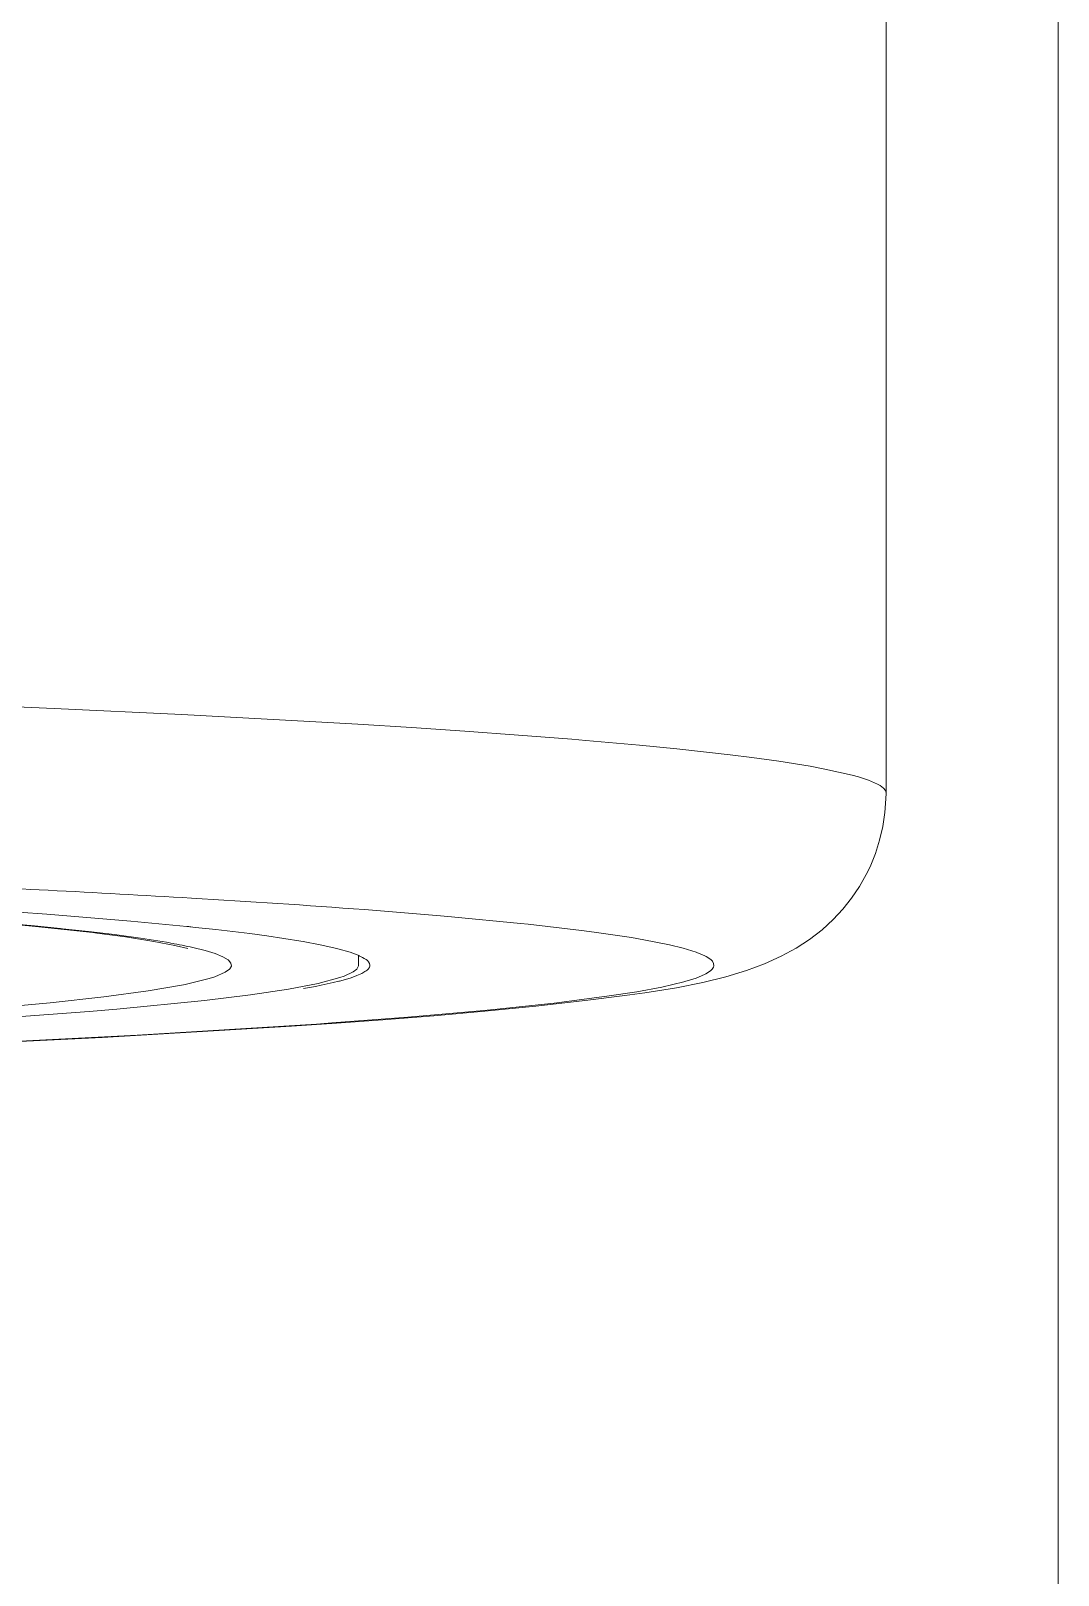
# Model space of a CAD drawing. Extents: x 0 to 1128, y 0 to 827.
# Drawn here: x 289.062 to 292.047, y 468.97 to 473.459 of the extents above; entities that cross this region are included whole.
import ezdxf

# ---------------------------------------------------------------- set-up
doc = ezdxf.new("R2010")
doc.units = 0
doc.header["$LTSCALE"] = 10
doc.header["$MEASUREMENT"] = 0
doc.layers.add('PDF_1', color=7, linetype='CONTINUOUS')
doc.layers.add('PDF_형상', color=7, linetype='CONTINUOUS')

msp = doc.modelspace()

# ---------------------------------------------------------------- linework, layer by layer
at = {"layer": 'PDF_1', "lineweight": 5}
for points in [[(291.5473, 482.155), (291.5473, 471.2427), (291.547, 471.2268), (291.5441, 471.1862), (291.5379, 471.1458), (291.5286, 471.106), (291.5161, 471.067), (291.5006, 471.0291), (291.4898, 471.0067), (291.4696, 470.9711), (291.4468, 470.9372), (291.4215, 470.9053), (291.3939, 470.8756), (291.3612, 470.8456), (291.3252, 470.8179), (291.2857, 470.7922), (291.2423, 470.7686), (291.1943, 470.7469), (291.1412, 470.727), (291.0819, 470.7089), (291.0151, 470.6924), (290.9382, 470.6771), (290.846, 470.6624), (290.788, 470.6544), (290.6804, 470.6407), (290.5295, 470.6235), (290.3807, 470.6087), (290.2328, 470.5957), (290.0849, 470.5841), (289.936, 470.5733, -0.000848), (289.8194, 470.5653), (289.2693, 470.5324), (288.6488, 470.5026)], [(288.7827, 470.5093), (289.3706, 470.5389), (289.8918, 470.5718), (289.936, 470.5749), (290.1573, 470.5917), (290.3784, 470.6112), (290.4076, 470.614), (290.5828, 470.6328), (290.7357, 470.6523), (290.8231, 470.6655), (290.8959, 470.6793), (290.9592, 470.6946), (290.9624, 470.6954), (290.9949, 470.7054), (291.0198, 470.7159), (291.0237, 470.7179), (291.0372, 470.7267), (291.0419, 470.7309), (291.0461, 470.7374), (291.0468, 470.7406), (291.0462, 470.7481), (291.0424, 470.7546), (291.0378, 470.7589), (291.0247, 470.7676), (291.0208, 470.7696), (290.9977, 470.7794), (290.9952, 470.7804), (290.9571, 470.7922), (290.9182, 470.8017), (290.8432, 470.8166), (290.8072, 470.8228), (290.6989, 470.8389), (290.6625, 470.8437), (290.5075, 470.8618), (290.4845, 470.8642), (290.2839, 470.8835), (290.2738, 470.8844), (290.2524, 470.8863), (290.0312, 470.9042, 0.004237), (289.5283, 470.9377, 0.003853), (288.6961, 470.9803, 0.00236)], [(289.8544, 470.6748), (289.8716, 470.6779), (289.8887, 470.6812), (289.9058, 470.6846), (289.9229, 470.6882), (289.94, 470.6921), (289.957, 470.6963), (289.9589, 470.6968), (289.9759, 470.7013), (289.9926, 470.7064), (290.009, 470.7124), (290.0232, 470.7189), (290.0264, 470.7205), (290.0296, 470.7222), (290.0328, 470.724), (290.0359, 470.726), (290.0387, 470.7282), (290.0413, 470.7306), (290.0436, 470.7333), (290.0454, 470.7363), (290.0458, 470.737), (290.0469, 470.7403), (290.0473, 470.743, 0.20591), (290.0359, 470.7596, 0.049676), (290.0141, 470.7698), (290.0141, 470.743), (290.014, 470.7409), (290.0089, 470.7315), (289.9989, 470.7238), (289.9725, 470.7111), (289.9599, 470.7068), (289.897, 470.6898), (289.8103, 470.673), (289.7002, 470.6564), (289.5668, 470.64), (289.3112, 470.6147), (289.2315, 470.6079), (288.8491, 470.5798)]]:
    msp.add_lwpolyline(points, format="xyb", dxfattribs=at)
for points in [[(291.5472, 471.2427), (291.5454, 471.2503), (291.54, 471.2575), (291.5298, 471.265), (291.5227, 471.2689), (291.4962, 471.281), (291.4672, 471.2904), (291.4492, 471.295), (291.3693, 471.3128), (291.3271, 471.3209), (291.2353, 471.3358), (291.1568, 471.3464), (291.0943, 471.3542), (290.9391, 471.3715), (290.8303, 471.3823), (290.675, 471.396), (290.6344, 471.3994), (290.4789, 471.4117), (290.3234, 471.423), (290.1677, 471.4333), (290.012, 471.4431), (289.8726, 471.4513), (289.5009, 471.4714), (289.129, 471.4892), (288.7569, 471.505)], [(288.9347, 470.6166), (289.1175, 470.6335), (289.2738, 470.6508), (289.4031, 470.6683), (289.5051, 470.686), (289.5101, 470.6871), (289.5795, 470.704), (289.5966, 470.7093), (289.6261, 470.722), (289.6388, 470.731), (289.6399, 470.7321), (289.6446, 470.7401), (289.6434, 470.7491), (289.6363, 470.7573), (289.6352, 470.7582), (289.6199, 470.7672), (289.5977, 470.7763), (289.5684, 470.7853), (289.5323, 470.7942), (289.5247, 470.7959), (289.517, 470.7975), (289.5094, 470.7991), (289.5017, 470.8007), (289.4941, 470.8022), (289.4864, 470.8037), (289.4787, 470.8051), (289.4767, 470.8055), (289.469, 470.8069), (289.4613, 470.8083), (289.4556, 470.8093), (289.3805, 470.8213), (289.3052, 470.8316), (289.2296, 470.8407), (289.1539, 470.8488), (289.1477, 470.8495), (289.0719, 470.857), (288.9962, 470.864)], [(288.9962, 470.863), (289.0755, 470.8555), (289.1588, 470.8469), (289.242, 470.8374), (289.2538, 470.836), (289.3368, 470.8251), (289.4195, 470.8121), (289.4799, 470.8003), (289.4844, 470.7993), (289.5176, 470.7908)], [(290.0176, 470.7698), (289.9897, 470.7806), (289.9542, 470.7905), (289.951, 470.7913), (289.9022, 470.8022), (289.8531, 470.8114), (289.8467, 470.8126), (289.7974, 470.8207), (289.748, 470.828), (289.6984, 470.8347), (289.6488, 470.8408), (289.5992, 470.8464), (289.5495, 470.8518), (289.5149, 470.8554), (289.4336, 470.8634), (289.3522, 470.871), (289.2708, 470.878), (289.1893, 470.8846), (289.1078, 470.8908), (289.0263, 470.8967)]]:
    msp.add_lwpolyline(points, dxfattribs=at)
msp.add_arc((289.4729, 470.3905), 0.4668, 83.4394, 84.837, dxfattribs=at)
msp.add_open_spline([(290.0373, 470.7586), (290.0368, 470.7589), (290.0364, 470.7593), (290.0359, 470.7596)], degree=3, dxfattribs=at)
at = {"layer": 'PDF_형상', "lineweight": 5}
msp.add_lwpolyline([(292.0473, 265.6869), (292.0473, 481.9144)], dxfattribs=at)

doc.saveas('drawing.dxf')
